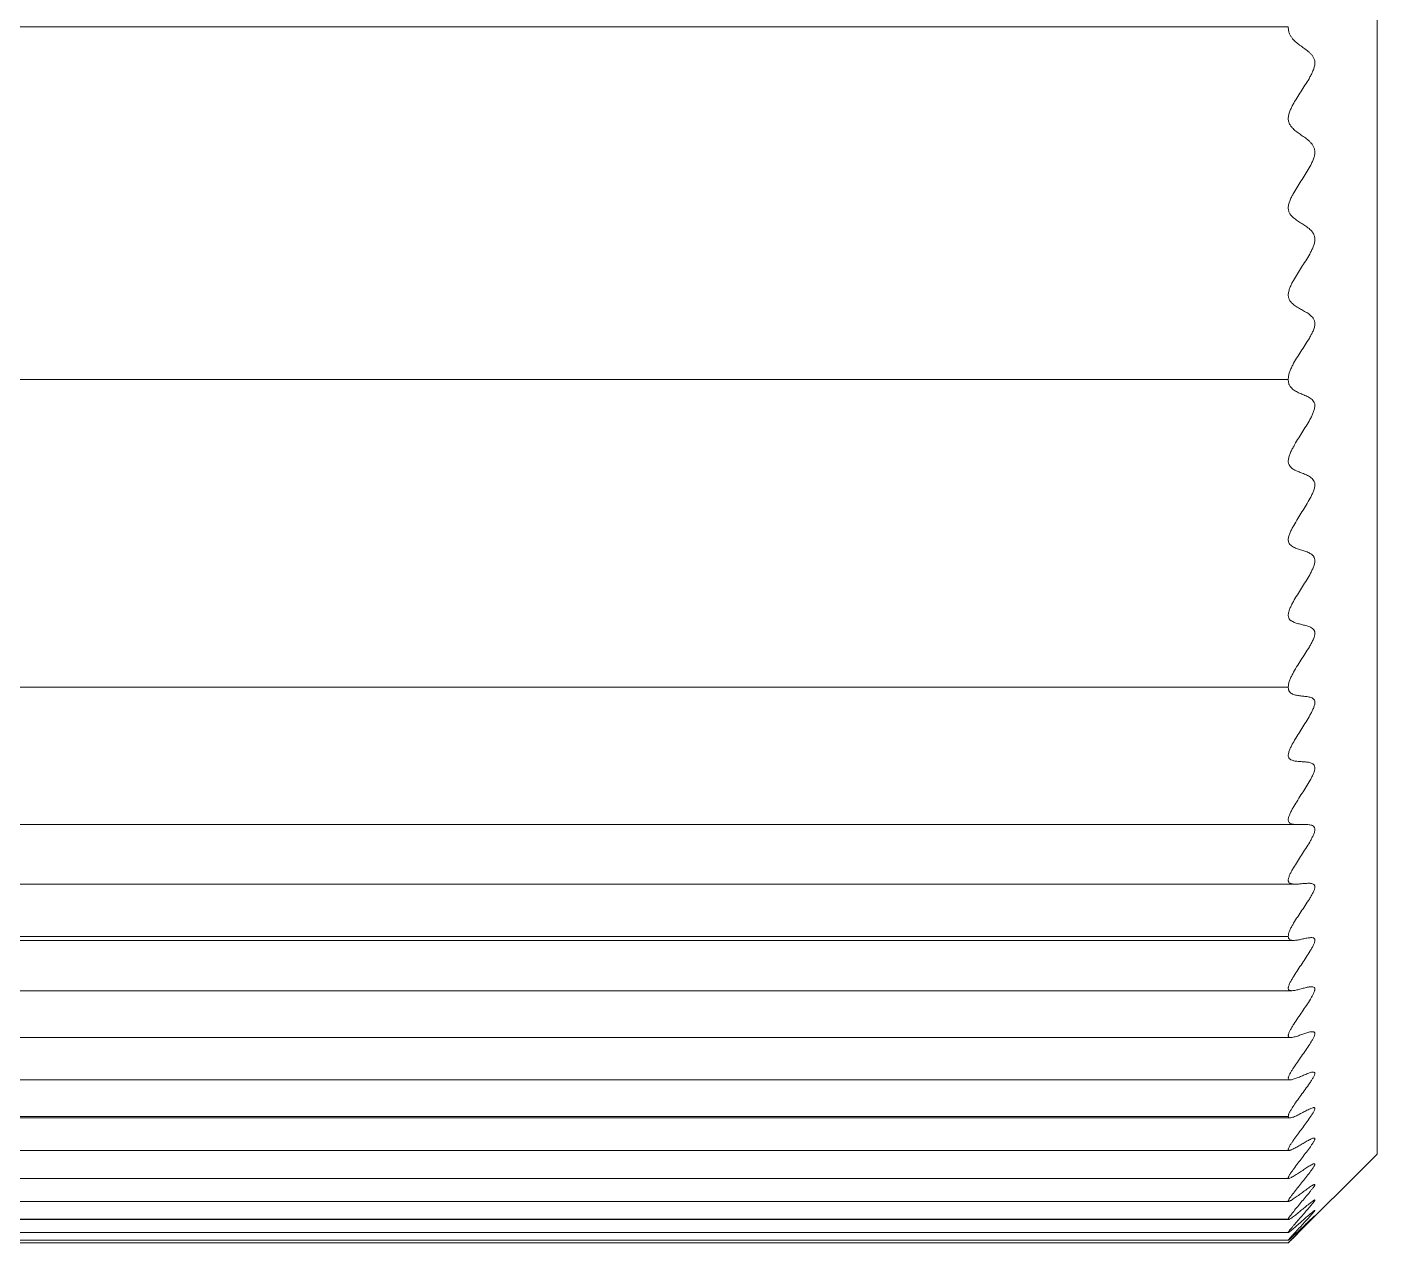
# Model space of a CAD drawing. Header units: millimetres. Extents: x -6909 to -4533, y -2578 to 782.
# Drawn here: x -5728.31 to -5712.01, y 487.47 to 502.14 of the extents above; entities that cross this region are included whole.
import ezdxf

# ---------------------------------------------------------------- set-up
doc = ezdxf.new("R2010")
doc.units = ezdxf.units.MM

msp = doc.modelspace()

# ---------------------------------------------------------------- linework, layer by layer
at = {"linetype": 'Continuous', "lineweight": 18}
for p, q in [((-5712.014, 504.692), (-5712.014, 488.539)), ((-5713.086, 502.143), (-5735.943, 502.143)), ((-5713.086, 497.889), (-5735.943, 497.889)), ((-5713.086, 494.176), (-5735.943, 494.176)), ((-5736.068, 492.517), (-5712.962, 492.517)), ((-5736.031, 491.798), (-5713.001, 491.798)), ((-5736.008, 491.119), (-5713.02, 491.119)), ((-5713.086, 491.168), (-5735.943, 491.168)), ((-5735.986, 490.512), (-5713.041, 490.512)), ((-5735.975, 489.948), (-5713.055, 489.948)), ((-5735.968, 489.437), (-5713.063, 489.437)), ((-5735.966, 488.977), (-5713.064, 488.977)), ((-5713.086, 488.996), (-5735.943, 488.996)), ((-5735.955, 488.586), (-5713.073, 488.586)), ((-5713.082, 487.472), (-5712.014, 488.539)), ((-5735.951, 488.248), (-5713.077, 488.248)), ((-5735.948, 487.97), (-5713.081, 487.97)), ((-5735.949, 487.751), (-5713.08, 487.751)), ((-5713.086, 487.754), (-5735.943, 487.754)), ((-5735.945, 487.595), (-5713.083, 487.595)), ((-5735.944, 487.501), (-5713.084, 487.501)), ((-5735.944, 487.468), (-5713.086, 487.468))]:
    msp.add_line(p, q, dxfattribs=at)
for points, knots in [([(-5713.086, 497.889), (-5713.086, 497.902), (-5713.084, 497.916), (-5713.08, 497.938), (-5713.079, 497.946), (-5713.075, 497.961), (-5713.072, 497.968), (-5713.065, 497.99), (-5713.059, 498.005), (-5713.047, 498.034), (-5713.04, 498.049), (-5713.017, 498.092), (-5713.001, 498.12), (-5712.968, 498.174), (-5712.951, 498.201), (-5712.916, 498.254), (-5712.899, 498.281), (-5712.864, 498.334), (-5712.847, 498.361), (-5712.823, 498.403), (-5712.815, 498.417), (-5712.8, 498.445), (-5712.793, 498.459), (-5712.78, 498.489), (-5712.775, 498.504), (-5712.769, 498.526), (-5712.767, 498.533), (-5712.765, 498.548), (-5712.764, 498.555), (-5712.764, 498.569), (-5712.765, 498.575), (-5712.767, 498.588), (-5712.769, 498.593), (-5712.774, 498.61), (-5712.779, 498.619), (-5712.791, 498.637), (-5712.798, 498.644), (-5712.812, 498.658), (-5712.819, 498.665), (-5712.835, 498.677), (-5712.843, 498.682), (-5712.859, 498.693), (-5712.867, 498.698), (-5712.892, 498.713), (-5712.909, 498.723), (-5712.943, 498.742), (-5712.96, 498.751), (-5712.993, 498.772), (-5713.009, 498.783), (-5713.032, 498.802), (-5713.039, 498.808), (-5713.05, 498.819), (-5713.053, 498.823), (-5713.06, 498.831), (-5713.063, 498.835), (-5713.071, 498.849), (-5713.076, 498.859), (-5713.082, 498.876), (-5713.083, 498.882), (-5713.085, 498.895), (-5713.086, 498.901), (-5713.086, 498.915), (-5713.085, 498.922), (-5713.083, 498.937), (-5713.082, 498.944), (-5713.078, 498.959), (-5713.076, 498.967), (-5713.071, 498.982), (-5713.069, 498.989), (-5713.06, 499.011), (-5713.053, 499.026), (-5713.039, 499.055), (-5713.032, 499.069), (-5713.009, 499.11), (-5712.992, 499.137), (-5712.959, 499.19), (-5712.942, 499.217), (-5712.908, 499.269), (-5712.892, 499.296), (-5712.859, 499.349), (-5712.842, 499.376), (-5712.82, 499.417), (-5712.812, 499.431), (-5712.798, 499.46), (-5712.792, 499.474), (-5712.78, 499.504), (-5712.775, 499.519), (-5712.769, 499.542), (-5712.768, 499.55), (-5712.765, 499.565), (-5712.765, 499.572), (-5712.764, 499.587), (-5712.765, 499.594), (-5712.766, 499.607), (-5712.768, 499.613), (-5712.771, 499.625), (-5712.773, 499.631), (-5712.778, 499.642), (-5712.78, 499.647), (-5712.789, 499.662), (-5712.795, 499.67), (-5712.809, 499.686), (-5712.816, 499.694), (-5712.839, 499.715), (-5712.856, 499.727), (-5712.889, 499.75), (-5712.906, 499.761), (-5712.941, 499.782), (-5712.958, 499.793), (-5712.992, 499.816), (-5713.008, 499.828), (-5713.032, 499.848), (-5713.04, 499.856), (-5713.054, 499.872), (-5713.06, 499.88), (-5713.072, 499.9), (-5713.077, 499.911), (-5713.082, 499.929), (-5713.084, 499.935), (-5713.086, 499.949), (-5713.086, 499.956), (-5713.086, 499.97), (-5713.085, 499.978), (-5713.082, 499.993), (-5713.081, 500.001), (-5713.077, 500.016), (-5713.074, 500.024), (-5713.069, 500.039), (-5713.066, 500.047), (-5713.057, 500.069), (-5713.05, 500.084), (-5713.036, 500.112), (-5713.028, 500.127), (-5713.004, 500.168), (-5712.988, 500.195), (-5712.954, 500.249), (-5712.937, 500.275), (-5712.902, 500.328), (-5712.885, 500.355), (-5712.852, 500.409), (-5712.836, 500.436), (-5712.813, 500.478), (-5712.806, 500.492), (-5712.796, 500.514), (-5712.793, 500.522), (-5712.787, 500.536), (-5712.784, 500.544), (-5712.778, 500.559), (-5712.776, 500.567), (-5712.771, 500.582), (-5712.77, 500.59), (-5712.767, 500.605), (-5712.766, 500.613), (-5712.764, 500.627), (-5712.764, 500.635), (-5712.766, 500.656), (-5712.768, 500.669), (-5712.777, 500.693), (-5712.782, 500.703), (-5712.794, 500.723), (-5712.801, 500.732), (-5712.815, 500.748), (-5712.822, 500.756), (-5712.846, 500.778), (-5712.862, 500.791), (-5712.896, 500.816), (-5712.913, 500.827), (-5712.947, 500.851), (-5712.964, 500.863), (-5712.997, 500.889), (-5713.013, 500.902), (-5713.036, 500.925), (-5713.043, 500.933), (-5713.053, 500.946), (-5713.057, 500.95), (-5713.063, 500.96), (-5713.066, 500.965), (-5713.072, 500.975), (-5713.074, 500.981), (-5713.079, 500.992), (-5713.08, 500.999), (-5713.084, 501.011), (-5713.085, 501.018), (-5713.086, 501.032), (-5713.086, 501.039), (-5713.085, 501.055), (-5713.084, 501.062), (-5713.082, 501.077), (-5713.08, 501.085), (-5713.074, 501.108), (-5713.068, 501.123), (-5713.056, 501.153), (-5713.049, 501.167), (-5713.035, 501.196), (-5713.028, 501.21), (-5713.005, 501.251), (-5712.988, 501.277), (-5712.955, 501.33), (-5712.938, 501.356), (-5712.905, 501.407), (-5712.888, 501.433), (-5712.855, 501.486), (-5712.839, 501.512), (-5712.816, 501.554), (-5712.809, 501.567), (-5712.795, 501.596), (-5712.789, 501.61), (-5712.78, 501.632), (-5712.778, 501.64), (-5712.773, 501.655), (-5712.771, 501.662), (-5712.767, 501.678), (-5712.766, 501.686), (-5712.765, 501.697), (-5712.765, 501.701), (-5712.764, 501.708), (-5712.764, 501.712), (-5712.765, 501.723), (-5712.766, 501.73), (-5712.768, 501.743), (-5712.77, 501.75), (-5712.777, 501.768), (-5712.783, 501.778), (-5712.795, 501.798), (-5712.803, 501.807), (-5712.818, 501.823), (-5712.826, 501.831), (-5712.85, 501.852), (-5712.867, 501.865), (-5712.901, 501.891), (-5712.919, 501.903), (-5712.953, 501.928), (-5712.97, 501.941), (-5713.003, 501.969), (-5713.019, 501.984), (-5713.04, 502.011), (-5713.047, 502.02), (-5713.06, 502.04), (-5713.065, 502.051), (-5713.073, 502.068), (-5713.075, 502.074), (-5713.079, 502.087), (-5713.082, 502.1), (-5713.084, 502.114), (-5713.086, 502.128), (-5713.086, 502.135), (-5713.086, 502.143)], [0, 0, 0, 0, 0.007812, 0.007812, 0.011719, 0.011719, 0.015625, 0.015625, 0.023437, 0.023437, 0.03125, 0.03125, 0.046875, 0.046875, 0.0625, 0.0625, 0.078125, 0.078125, 0.09375, 0.09375, 0.101562, 0.101562, 0.109375, 0.109375, 0.117187, 0.117187, 0.121094, 0.121094, 0.125, 0.125, 0.128906, 0.128906, 0.132812, 0.132812, 0.140625, 0.140625, 0.148437, 0.148437, 0.15625, 0.15625, 0.164062, 0.164062, 0.171875, 0.171875, 0.1875, 0.1875, 0.203125, 0.203125, 0.21875, 0.21875, 0.226562, 0.226562, 0.230469, 0.230469, 0.234375, 0.234375, 0.242187, 0.242187, 0.246094, 0.246094, 0.25, 0.25, 0.253906, 0.253906, 0.257812, 0.257812, 0.261719, 0.261719, 0.265625, 0.265625, 0.273437, 0.273437, 0.28125, 0.28125, 0.296875, 0.296875, 0.3125, 0.3125, 0.328125, 0.328125, 0.34375, 0.34375, 0.351562, 0.351562, 0.359375, 0.359375, 0.367187, 0.367187, 0.371094, 0.371094, 0.375, 0.375, 0.378906, 0.378906, 0.382812, 0.382812, 0.386719, 0.386719, 0.390625, 0.390625, 0.398437, 0.398437, 0.40625, 0.40625, 0.421875, 0.421875, 0.4375, 0.4375, 0.453125, 0.453125, 0.46875, 0.46875, 0.476562, 0.476562, 0.484375, 0.484375, 0.492187, 0.492187, 0.496094, 0.496094, 0.5, 0.5, 0.503906, 0.503906, 0.507812, 0.507812, 0.511719, 0.511719, 0.515625, 0.515625, 0.523437, 0.523437, 0.53125, 0.53125, 0.546875, 0.546875, 0.5625, 0.5625, 0.578125, 0.578125, 0.59375, 0.59375, 0.601562, 0.601562, 0.605469, 0.605469, 0.609375, 0.609375, 0.613281, 0.613281, 0.617187, 0.617187, 0.621094, 0.621094, 0.625, 0.625, 0.632812, 0.632812, 0.640625, 0.640625, 0.648437, 0.648437, 0.65625, 0.65625, 0.671875, 0.671875, 0.6875, 0.6875, 0.703125, 0.703125, 0.71875, 0.71875, 0.726562, 0.726562, 0.730469, 0.730469, 0.734375, 0.734375, 0.738281, 0.738281, 0.742187, 0.742187, 0.746094, 0.746094, 0.75, 0.75, 0.753906, 0.753906, 0.757812, 0.757812, 0.765625, 0.765625, 0.773437, 0.773437, 0.78125, 0.78125, 0.796875, 0.796875, 0.8125, 0.8125, 0.828125, 0.828125, 0.84375, 0.84375, 0.851562, 0.851562, 0.859375, 0.859375, 0.863281, 0.863281, 0.867187, 0.867187, 0.871094, 0.871094, 0.873047, 0.873047, 0.875, 0.875, 0.878906, 0.878906, 0.882812, 0.882812, 0.890625, 0.890625, 0.898437, 0.898437, 0.90625, 0.90625, 0.921875, 0.921875, 0.9375, 0.9375, 0.953125, 0.953125, 0.96875, 0.96875, 0.976562, 0.976562, 0.984375, 0.984375, 0.988281, 0.988281, 0.992187, 0.996094, 0.996094, 1, 1, 1, 1]), ([(-5713.086, 494.176), (-5713.086, 494.188), (-5713.084, 494.2), (-5713.08, 494.22), (-5713.079, 494.226), (-5713.075, 494.24), (-5713.072, 494.247), (-5713.065, 494.267), (-5713.059, 494.281), (-5713.047, 494.309), (-5713.04, 494.323), (-5713.017, 494.365), (-5713.001, 494.392), (-5712.968, 494.447), (-5712.951, 494.474), (-5712.916, 494.528), (-5712.899, 494.554), (-5712.864, 494.608), (-5712.847, 494.635), (-5712.823, 494.676), (-5712.815, 494.69), (-5712.8, 494.718), (-5712.793, 494.732), (-5712.78, 494.76), (-5712.775, 494.774), (-5712.769, 494.794), (-5712.767, 494.801), (-5712.765, 494.814), (-5712.764, 494.82), (-5712.764, 494.831), (-5712.765, 494.837), (-5712.767, 494.847), (-5712.769, 494.852), (-5712.774, 494.864), (-5712.779, 494.871), (-5712.791, 494.883), (-5712.798, 494.888), (-5712.812, 494.896), (-5712.819, 494.9), (-5712.835, 494.907), (-5712.843, 494.91), (-5712.859, 494.915), (-5712.867, 494.917), (-5712.892, 494.924), (-5712.909, 494.928), (-5712.943, 494.936), (-5712.96, 494.94), (-5712.993, 494.95), (-5713.009, 494.955), (-5713.032, 494.966), (-5713.039, 494.97), (-5713.05, 494.977), (-5713.053, 494.979), (-5713.059, 494.984), (-5713.063, 494.987), (-5713.071, 494.997), (-5713.076, 495.004), (-5713.082, 495.017), (-5713.083, 495.022), (-5713.085, 495.032), (-5713.086, 495.038), (-5713.086, 495.05), (-5713.085, 495.056), (-5713.083, 495.069), (-5713.082, 495.076), (-5713.078, 495.09), (-5713.076, 495.097), (-5713.071, 495.111), (-5713.069, 495.118), (-5713.06, 495.139), (-5713.053, 495.153), (-5713.039, 495.181), (-5713.032, 495.195), (-5713.009, 495.236), (-5712.993, 495.263), (-5712.959, 495.317), (-5712.942, 495.344), (-5712.909, 495.397), (-5712.892, 495.424), (-5712.859, 495.478), (-5712.842, 495.505), (-5712.82, 495.546), (-5712.812, 495.56), (-5712.799, 495.587), (-5712.792, 495.601), (-5712.78, 495.63), (-5712.775, 495.645), (-5712.769, 495.666), (-5712.768, 495.673), (-5712.765, 495.686), (-5712.765, 495.693), (-5712.764, 495.705), (-5712.765, 495.711), (-5712.766, 495.723), (-5712.768, 495.728), (-5712.771, 495.737), (-5712.773, 495.742), (-5712.778, 495.75), (-5712.78, 495.754), (-5712.789, 495.765), (-5712.795, 495.771), (-5712.809, 495.782), (-5712.816, 495.786), (-5712.839, 495.799), (-5712.855, 495.806), (-5712.889, 495.818), (-5712.906, 495.823), (-5712.941, 495.834), (-5712.958, 495.839), (-5712.992, 495.851), (-5713.008, 495.857), (-5713.032, 495.87), (-5713.039, 495.875), (-5713.054, 495.885), (-5713.06, 495.891), (-5713.072, 495.905), (-5713.077, 495.913), (-5713.082, 495.928), (-5713.084, 495.933), (-5713.086, 495.945), (-5713.086, 495.951), (-5713.086, 495.963), (-5713.085, 495.97), (-5713.082, 495.984), (-5713.081, 495.991), (-5713.077, 496.006), (-5713.074, 496.013), (-5713.069, 496.027), (-5713.066, 496.035), (-5713.057, 496.056), (-5713.05, 496.071), (-5713.036, 496.099), (-5713.028, 496.113), (-5713.004, 496.155), (-5712.988, 496.183), (-5712.954, 496.237), (-5712.937, 496.265), (-5712.903, 496.319), (-5712.886, 496.346), (-5712.852, 496.401), (-5712.836, 496.429), (-5712.813, 496.471), (-5712.806, 496.485), (-5712.796, 496.507), (-5712.793, 496.514), (-5712.787, 496.528), (-5712.784, 496.536), (-5712.778, 496.55), (-5712.776, 496.557), (-5712.772, 496.572), (-5712.77, 496.579), (-5712.767, 496.593), (-5712.766, 496.6), (-5712.764, 496.614), (-5712.764, 496.62), (-5712.765, 496.639), (-5712.768, 496.649), (-5712.776, 496.668), (-5712.782, 496.676), (-5712.794, 496.691), (-5712.8, 496.697), (-5712.815, 496.709), (-5712.822, 496.714), (-5712.845, 496.727), (-5712.862, 496.735), (-5712.895, 496.749), (-5712.912, 496.756), (-5712.946, 496.769), (-5712.963, 496.776), (-5712.997, 496.791), (-5713.013, 496.799), (-5713.036, 496.813), (-5713.043, 496.819), (-5713.053, 496.828), (-5713.057, 496.831), (-5713.063, 496.838), (-5713.066, 496.842), (-5713.074, 496.854), (-5713.079, 496.863), (-5713.083, 496.879), (-5713.085, 496.885), (-5713.086, 496.897), (-5713.086, 496.903), (-5713.085, 496.917), (-5713.084, 496.924), (-5713.082, 496.938), (-5713.08, 496.945), (-5713.074, 496.967), (-5713.068, 496.982), (-5713.056, 497.011), (-5713.05, 497.025), (-5713.035, 497.054), (-5713.028, 497.068), (-5713.005, 497.109), (-5712.989, 497.136), (-5712.956, 497.191), (-5712.939, 497.217), (-5712.905, 497.271), (-5712.888, 497.298), (-5712.855, 497.352), (-5712.839, 497.379), (-5712.816, 497.421), (-5712.809, 497.435), (-5712.795, 497.463), (-5712.789, 497.478), (-5712.781, 497.499), (-5712.778, 497.506), (-5712.773, 497.521), (-5712.771, 497.528), (-5712.768, 497.543), (-5712.766, 497.55), (-5712.765, 497.561), (-5712.765, 497.564), (-5712.764, 497.571), (-5712.764, 497.574), (-5712.765, 497.59), (-5712.768, 497.602), (-5712.777, 497.621), (-5712.782, 497.63), (-5712.795, 497.644), (-5712.802, 497.651), (-5712.817, 497.662), (-5712.825, 497.667), (-5712.85, 497.681), (-5712.867, 497.689), (-5712.901, 497.704), (-5712.918, 497.711), (-5712.953, 497.726), (-5712.97, 497.733), (-5712.995, 497.747), (-5713.003, 497.752), (-5713.018, 497.762), (-5713.026, 497.768), (-5713.04, 497.78), (-5713.047, 497.787), (-5713.06, 497.802), (-5713.065, 497.81), (-5713.073, 497.824), (-5713.075, 497.829), (-5713.079, 497.84), (-5713.082, 497.851), (-5713.084, 497.863), (-5713.086, 497.875), (-5713.086, 497.882), (-5713.086, 497.889)], [0, 0, 0, 0, 0.007812, 0.007812, 0.011719, 0.011719, 0.015625, 0.015625, 0.023437, 0.023437, 0.03125, 0.03125, 0.046875, 0.046875, 0.0625, 0.0625, 0.078125, 0.078125, 0.09375, 0.09375, 0.101562, 0.101562, 0.109375, 0.109375, 0.117187, 0.117187, 0.121094, 0.121094, 0.125, 0.125, 0.128906, 0.128906, 0.132812, 0.132812, 0.140625, 0.140625, 0.148437, 0.148437, 0.15625, 0.15625, 0.164062, 0.164062, 0.171875, 0.171875, 0.1875, 0.1875, 0.203125, 0.203125, 0.21875, 0.21875, 0.226563, 0.226563, 0.230469, 0.230469, 0.234375, 0.234375, 0.242188, 0.242188, 0.246094, 0.246094, 0.25, 0.25, 0.253906, 0.253906, 0.257813, 0.257813, 0.261719, 0.261719, 0.265625, 0.265625, 0.273438, 0.273438, 0.28125, 0.28125, 0.296875, 0.296875, 0.3125, 0.3125, 0.328125, 0.328125, 0.34375, 0.34375, 0.351563, 0.351563, 0.359375, 0.359375, 0.367187, 0.367187, 0.371094, 0.371094, 0.375, 0.375, 0.378906, 0.378906, 0.382812, 0.382812, 0.386719, 0.386719, 0.390625, 0.390625, 0.398437, 0.398437, 0.40625, 0.40625, 0.421875, 0.421875, 0.4375, 0.4375, 0.453125, 0.453125, 0.46875, 0.46875, 0.476562, 0.476562, 0.484375, 0.484375, 0.492187, 0.492187, 0.496094, 0.496094, 0.5, 0.5, 0.503906, 0.503906, 0.507812, 0.507812, 0.511719, 0.511719, 0.515625, 0.515625, 0.523437, 0.523437, 0.53125, 0.53125, 0.546875, 0.546875, 0.5625, 0.5625, 0.578125, 0.578125, 0.59375, 0.59375, 0.601563, 0.601563, 0.605469, 0.605469, 0.609375, 0.609375, 0.613281, 0.613281, 0.617188, 0.617188, 0.621094, 0.621094, 0.625, 0.625, 0.632813, 0.632813, 0.640625, 0.640625, 0.648438, 0.648438, 0.65625, 0.65625, 0.671875, 0.671875, 0.6875, 0.6875, 0.703125, 0.703125, 0.71875, 0.71875, 0.726563, 0.726563, 0.730469, 0.730469, 0.734375, 0.734375, 0.742188, 0.742188, 0.746094, 0.746094, 0.75, 0.75, 0.753906, 0.753906, 0.757813, 0.757813, 0.765625, 0.765625, 0.773438, 0.773438, 0.78125, 0.78125, 0.796875, 0.796875, 0.8125, 0.8125, 0.828125, 0.828125, 0.84375, 0.84375, 0.851563, 0.851563, 0.859375, 0.859375, 0.863281, 0.863281, 0.867188, 0.867188, 0.871094, 0.871094, 0.873047, 0.873047, 0.875, 0.875, 0.882813, 0.882813, 0.890625, 0.890625, 0.898438, 0.898438, 0.90625, 0.90625, 0.921875, 0.921875, 0.9375, 0.9375, 0.953125, 0.953125, 0.960938, 0.960938, 0.96875, 0.96875, 0.976563, 0.976563, 0.984375, 0.984375, 0.988281, 0.988281, 0.992188, 0.996094, 0.996094, 1, 1, 1, 1]), ([(-5713.086, 491.168), (-5713.086, 491.177), (-5713.084, 491.187), (-5713.08, 491.203), (-5713.079, 491.209), (-5713.075, 491.221), (-5713.072, 491.227), (-5713.065, 491.245), (-5713.059, 491.257), (-5713.047, 491.282), (-5713.04, 491.295), (-5713.017, 491.334), (-5713.001, 491.36), (-5712.968, 491.412), (-5712.951, 491.438), (-5712.916, 491.49), (-5712.899, 491.515), (-5712.864, 491.567), (-5712.847, 491.593), (-5712.823, 491.632), (-5712.815, 491.645), (-5712.8, 491.671), (-5712.793, 491.684), (-5712.78, 491.71), (-5712.775, 491.722), (-5712.769, 491.739), (-5712.767, 491.745), (-5712.765, 491.756), (-5712.764, 491.761), (-5712.764, 491.77), (-5712.765, 491.774), (-5712.767, 491.781), (-5712.769, 491.785), (-5712.774, 491.793), (-5712.779, 491.797), (-5712.791, 491.803), (-5712.798, 491.805), (-5712.812, 491.807), (-5712.819, 491.808), (-5712.835, 491.809), (-5712.843, 491.809), (-5712.859, 491.808), (-5712.867, 491.808), (-5712.892, 491.806), (-5712.909, 491.805), (-5712.943, 491.801), (-5712.96, 491.8), (-5712.993, 491.798), (-5713.009, 491.798), (-5713.032, 491.8), (-5713.039, 491.801), (-5713.05, 491.803), (-5713.053, 491.804), (-5713.06, 491.807), (-5713.063, 491.808), (-5713.071, 491.813), (-5713.076, 491.817), (-5713.082, 491.826), (-5713.083, 491.83), (-5713.085, 491.837), (-5713.086, 491.842), (-5713.086, 491.851), (-5713.085, 491.856), (-5713.083, 491.867), (-5713.082, 491.873), (-5713.078, 491.885), (-5713.076, 491.891), (-5713.071, 491.903), (-5713.069, 491.91), (-5713.06, 491.929), (-5713.053, 491.942), (-5713.039, 491.968), (-5713.032, 491.981), (-5713.009, 492.02), (-5712.992, 492.046), (-5712.959, 492.098), (-5712.942, 492.124), (-5712.908, 492.176), (-5712.892, 492.202), (-5712.859, 492.254), (-5712.842, 492.28), (-5712.82, 492.319), (-5712.812, 492.332), (-5712.799, 492.358), (-5712.792, 492.371), (-5712.78, 492.397), (-5712.775, 492.41), (-5712.769, 492.429), (-5712.768, 492.435), (-5712.765, 492.446), (-5712.765, 492.452), (-5712.764, 492.462), (-5712.765, 492.467), (-5712.766, 492.475), (-5712.768, 492.479), (-5712.771, 492.486), (-5712.773, 492.489), (-5712.778, 492.494), (-5712.78, 492.497), (-5712.789, 492.503), (-5712.795, 492.506), (-5712.809, 492.511), (-5712.816, 492.513), (-5712.839, 492.517), (-5712.856, 492.518), (-5712.889, 492.518), (-5712.906, 492.518), (-5712.941, 492.517), (-5712.958, 492.517), (-5712.992, 492.517), (-5713.008, 492.518), (-5713.032, 492.522), (-5713.04, 492.524), (-5713.054, 492.528), (-5713.06, 492.531), (-5713.072, 492.54), (-5713.077, 492.545), (-5713.082, 492.555), (-5713.084, 492.559), (-5713.086, 492.568), (-5713.086, 492.573), (-5713.086, 492.583), (-5713.085, 492.589), (-5713.082, 492.601), (-5713.081, 492.607), (-5713.077, 492.62), (-5713.074, 492.626), (-5713.069, 492.639), (-5713.066, 492.646), (-5713.057, 492.666), (-5713.05, 492.68), (-5713.036, 492.707), (-5713.028, 492.72), (-5713.004, 492.761), (-5712.988, 492.787), (-5712.954, 492.841), (-5712.937, 492.868), (-5712.902, 492.921), (-5712.885, 492.948), (-5712.852, 493.001), (-5712.836, 493.028), (-5712.813, 493.069), (-5712.806, 493.082), (-5712.796, 493.102), (-5712.793, 493.109), (-5712.787, 493.122), (-5712.784, 493.129), (-5712.778, 493.142), (-5712.776, 493.149), (-5712.771, 493.162), (-5712.77, 493.168), (-5712.767, 493.181), (-5712.766, 493.187), (-5712.764, 493.198), (-5712.764, 493.203), (-5712.766, 493.218), (-5712.768, 493.226), (-5712.777, 493.24), (-5712.782, 493.245), (-5712.794, 493.254), (-5712.801, 493.257), (-5712.815, 493.263), (-5712.822, 493.265), (-5712.846, 493.27), (-5712.862, 493.272), (-5712.895, 493.275), (-5712.913, 493.276), (-5712.947, 493.278), (-5712.964, 493.279), (-5712.997, 493.283), (-5713.013, 493.285), (-5713.036, 493.292), (-5713.043, 493.294), (-5713.053, 493.299), (-5713.057, 493.301), (-5713.063, 493.305), (-5713.066, 493.308), (-5713.072, 493.313), (-5713.074, 493.316), (-5713.079, 493.322), (-5713.08, 493.326), (-5713.084, 493.334), (-5713.085, 493.338), (-5713.086, 493.348), (-5713.086, 493.353), (-5713.085, 493.365), (-5713.084, 493.371), (-5713.082, 493.383), (-5713.08, 493.39), (-5713.074, 493.409), (-5713.068, 493.423), (-5713.056, 493.45), (-5713.049, 493.464), (-5713.035, 493.491), (-5713.028, 493.504), (-5713.005, 493.545), (-5712.988, 493.572), (-5712.955, 493.625), (-5712.938, 493.652), (-5712.905, 493.705), (-5712.888, 493.731), (-5712.855, 493.785), (-5712.839, 493.812), (-5712.816, 493.852), (-5712.809, 493.866), (-5712.795, 493.893), (-5712.789, 493.906), (-5712.78, 493.926), (-5712.778, 493.933), (-5712.773, 493.946), (-5712.771, 493.953), (-5712.767, 493.966), (-5712.766, 493.972), (-5712.765, 493.982), (-5712.765, 493.984), (-5712.764, 493.99), (-5712.764, 493.993), (-5712.765, 494.001), (-5712.766, 494.006), (-5712.768, 494.015), (-5712.77, 494.019), (-5712.777, 494.029), (-5712.782, 494.035), (-5712.795, 494.044), (-5712.803, 494.047), (-5712.818, 494.053), (-5712.825, 494.055), (-5712.85, 494.06), (-5712.867, 494.063), (-5712.901, 494.067), (-5712.919, 494.068), (-5712.953, 494.072), (-5712.97, 494.075), (-5713.003, 494.081), (-5713.019, 494.086), (-5713.04, 494.096), (-5713.047, 494.1), (-5713.06, 494.11), (-5713.065, 494.115), (-5713.073, 494.126), (-5713.075, 494.129), (-5713.079, 494.137), (-5713.082, 494.145), (-5713.084, 494.155), (-5713.086, 494.165), (-5713.086, 494.171), (-5713.086, 494.176)], [0, 0, 0, 0, 0.007813, 0.007813, 0.011719, 0.011719, 0.015625, 0.015625, 0.023438, 0.023438, 0.03125, 0.03125, 0.046875, 0.046875, 0.0625, 0.0625, 0.078125, 0.078125, 0.09375, 0.09375, 0.101563, 0.101563, 0.109375, 0.109375, 0.117187, 0.117187, 0.121094, 0.121094, 0.125, 0.125, 0.128906, 0.128906, 0.132812, 0.132812, 0.140625, 0.140625, 0.148437, 0.148437, 0.15625, 0.15625, 0.164062, 0.164062, 0.171875, 0.171875, 0.1875, 0.1875, 0.203125, 0.203125, 0.21875, 0.21875, 0.226562, 0.226562, 0.230469, 0.230469, 0.234375, 0.234375, 0.242187, 0.242187, 0.246094, 0.246094, 0.25, 0.25, 0.253906, 0.253906, 0.257812, 0.257812, 0.261719, 0.261719, 0.265625, 0.265625, 0.273437, 0.273437, 0.28125, 0.28125, 0.296875, 0.296875, 0.3125, 0.3125, 0.328125, 0.328125, 0.34375, 0.34375, 0.351562, 0.351562, 0.359375, 0.359375, 0.367187, 0.367187, 0.371094, 0.371094, 0.375, 0.375, 0.378906, 0.378906, 0.382812, 0.382812, 0.386719, 0.386719, 0.390625, 0.390625, 0.398437, 0.398437, 0.40625, 0.40625, 0.421875, 0.421875, 0.4375, 0.4375, 0.453125, 0.453125, 0.46875, 0.46875, 0.476562, 0.476562, 0.484375, 0.484375, 0.492187, 0.492187, 0.496094, 0.496094, 0.5, 0.5, 0.503906, 0.503906, 0.507812, 0.507812, 0.511719, 0.511719, 0.515625, 0.515625, 0.523437, 0.523437, 0.53125, 0.53125, 0.546875, 0.546875, 0.5625, 0.5625, 0.578125, 0.578125, 0.59375, 0.59375, 0.601562, 0.601562, 0.605469, 0.605469, 0.609375, 0.609375, 0.613281, 0.613281, 0.617187, 0.617187, 0.621094, 0.621094, 0.625, 0.625, 0.632812, 0.632812, 0.640625, 0.640625, 0.648437, 0.648437, 0.65625, 0.65625, 0.671875, 0.671875, 0.6875, 0.6875, 0.703125, 0.703125, 0.71875, 0.71875, 0.726562, 0.726562, 0.730469, 0.730469, 0.734375, 0.734375, 0.738281, 0.738281, 0.742187, 0.742187, 0.746094, 0.746094, 0.75, 0.75, 0.753906, 0.753906, 0.757812, 0.757812, 0.765625, 0.765625, 0.773437, 0.773437, 0.78125, 0.78125, 0.796875, 0.796875, 0.8125, 0.8125, 0.828125, 0.828125, 0.84375, 0.84375, 0.851562, 0.851562, 0.859375, 0.859375, 0.863281, 0.863281, 0.867187, 0.867187, 0.871094, 0.871094, 0.873047, 0.873047, 0.875, 0.875, 0.878906, 0.878906, 0.882812, 0.882812, 0.890625, 0.890625, 0.898437, 0.898437, 0.90625, 0.90625, 0.921875, 0.921875, 0.9375, 0.9375, 0.953125, 0.953125, 0.96875, 0.96875, 0.976562, 0.976562, 0.984375, 0.984375, 0.988281, 0.988281, 0.992187, 0.996094, 0.996094, 1, 1, 1, 1]), ([(-5713.086, 488.996), (-5713.086, 489.002), (-5713.084, 489.009), (-5713.08, 489.021), (-5713.079, 489.026), (-5713.075, 489.035), (-5713.072, 489.04), (-5713.065, 489.054), (-5713.059, 489.065), (-5713.046, 489.086), (-5713.039, 489.098), (-5713.017, 489.132), (-5713.001, 489.155), (-5712.968, 489.202), (-5712.951, 489.226), (-5712.916, 489.273), (-5712.898, 489.297), (-5712.864, 489.345), (-5712.847, 489.369), (-5712.822, 489.404), (-5712.814, 489.416), (-5712.8, 489.439), (-5712.793, 489.45), (-5712.78, 489.472), (-5712.775, 489.482), (-5712.769, 489.496), (-5712.767, 489.5), (-5712.765, 489.508), (-5712.764, 489.512), (-5712.764, 489.518), (-5712.765, 489.521), (-5712.767, 489.525), (-5712.769, 489.526), (-5712.774, 489.53), (-5712.78, 489.531), (-5712.792, 489.53), (-5712.798, 489.529), (-5712.812, 489.526), (-5712.82, 489.524), (-5712.835, 489.519), (-5712.843, 489.516), (-5712.859, 489.51), (-5712.867, 489.506), (-5712.892, 489.496), (-5712.909, 489.489), (-5712.943, 489.474), (-5712.96, 489.467), (-5712.993, 489.454), (-5713.01, 489.448), (-5713.033, 489.441), (-5713.04, 489.439), (-5713.05, 489.438), (-5713.054, 489.437), (-5713.06, 489.437), (-5713.063, 489.436), (-5713.072, 489.437), (-5713.077, 489.438), (-5713.084, 489.444), (-5713.086, 489.449), (-5713.086, 489.459), (-5713.085, 489.462), (-5713.083, 489.471), (-5713.082, 489.475), (-5713.076, 489.49), (-5713.071, 489.5), (-5713.059, 489.522), (-5713.053, 489.534), (-5713.039, 489.557), (-5713.031, 489.568), (-5713.008, 489.604), (-5712.992, 489.628), (-5712.958, 489.676), (-5712.942, 489.7), (-5712.908, 489.748), (-5712.891, 489.772), (-5712.858, 489.82), (-5712.842, 489.844), (-5712.819, 489.879), (-5712.812, 489.891), (-5712.798, 489.914), (-5712.791, 489.925), (-5712.783, 489.942), (-5712.78, 489.948), (-5712.775, 489.958), (-5712.77, 489.969), (-5712.767, 489.978), (-5712.765, 489.987), (-5712.765, 489.991), (-5712.764, 489.998), (-5712.765, 490.001), (-5712.767, 490.007), (-5712.768, 490.009), (-5712.771, 490.013), (-5712.774, 490.014), (-5712.778, 490.016), (-5712.781, 490.017), (-5712.79, 490.018), (-5712.796, 490.018), (-5712.81, 490.017), (-5712.817, 490.016), (-5712.84, 490.011), (-5712.857, 490.006), (-5712.89, 489.995), (-5712.907, 489.989), (-5712.942, 489.977), (-5712.959, 489.971), (-5712.993, 489.96), (-5713.01, 489.955), (-5713.033, 489.95), (-5713.041, 489.949), (-5713.055, 489.948), (-5713.061, 489.948), (-5713.073, 489.95), (-5713.078, 489.952), (-5713.083, 489.958), (-5713.084, 489.961), (-5713.086, 489.967), (-5713.086, 489.97), (-5713.085, 489.978), (-5713.085, 489.982), (-5713.082, 489.992), (-5713.08, 489.997), (-5713.076, 490.008), (-5713.073, 490.013), (-5713.068, 490.025), (-5713.065, 490.03), (-5713.056, 490.048), (-5713.049, 490.06), (-5713.034, 490.085), (-5713.027, 490.097), (-5713.003, 490.134), (-5712.986, 490.159), (-5712.952, 490.209), (-5712.935, 490.234), (-5712.901, 490.284), (-5712.884, 490.309), (-5712.851, 490.359), (-5712.834, 490.384), (-5712.812, 490.421), (-5712.805, 490.433), (-5712.795, 490.451), (-5712.791, 490.457), (-5712.785, 490.469), (-5712.783, 490.475), (-5712.777, 490.486), (-5712.775, 490.492), (-5712.771, 490.502), (-5712.769, 490.508), (-5712.766, 490.518), (-5712.765, 490.522), (-5712.764, 490.531), (-5712.764, 490.534), (-5712.765, 490.541), (-5712.766, 490.544), (-5712.769, 490.549), (-5712.771, 490.551), (-5712.778, 490.556), (-5712.783, 490.558), (-5712.795, 490.561), (-5712.802, 490.561), (-5712.816, 490.56), (-5712.824, 490.56), (-5712.847, 490.556), (-5712.864, 490.552), (-5712.897, 490.544), (-5712.914, 490.539), (-5712.949, 490.53), (-5712.966, 490.525), (-5712.999, 490.518), (-5713.015, 490.515), (-5713.038, 490.512), (-5713.045, 490.512), (-5713.055, 490.513), (-5713.058, 490.513), (-5713.064, 490.515), (-5713.067, 490.515), (-5713.073, 490.518), (-5713.075, 490.519), (-5713.079, 490.523), (-5713.081, 490.525), (-5713.084, 490.531), (-5713.085, 490.534), (-5713.086, 490.541), (-5713.086, 490.545), (-5713.085, 490.554), (-5713.084, 490.559), (-5713.081, 490.569), (-5713.079, 490.575), (-5713.072, 490.592), (-5713.067, 490.603), (-5713.055, 490.628), (-5713.048, 490.64), (-5713.033, 490.665), (-5713.026, 490.677), (-5713.003, 490.715), (-5712.986, 490.74), (-5712.953, 490.79), (-5712.936, 490.816), (-5712.902, 490.866), (-5712.886, 490.891), (-5712.853, 490.942), (-5712.837, 490.967), (-5712.814, 491.005), (-5712.807, 491.017), (-5712.793, 491.042), (-5712.787, 491.054), (-5712.779, 491.072), (-5712.776, 491.078), (-5712.772, 491.089), (-5712.77, 491.095), (-5712.767, 491.105), (-5712.766, 491.11), (-5712.764, 491.12), (-5712.764, 491.124), (-5712.765, 491.131), (-5712.766, 491.135), (-5712.769, 491.14), (-5712.771, 491.142), (-5712.776, 491.146), (-5712.778, 491.148), (-5712.784, 491.15), (-5712.787, 491.151), (-5712.797, 491.153), (-5712.804, 491.153), (-5712.819, 491.153), (-5712.827, 491.152), (-5712.851, 491.149), (-5712.868, 491.146), (-5712.902, 491.139), (-5712.92, 491.135), (-5712.954, 491.127), (-5712.971, 491.124), (-5713.004, 491.12), (-5713.019, 491.119), (-5713.041, 491.12), (-5713.048, 491.121), (-5713.06, 491.125), (-5713.066, 491.128), (-5713.075, 491.135), (-5713.079, 491.14), (-5713.084, 491.152), (-5713.086, 491.16), (-5713.086, 491.168)], [0, 0, 0, 0, 0.007813, 0.007813, 0.011719, 0.011719, 0.015625, 0.015625, 0.023438, 0.023438, 0.03125, 0.03125, 0.046875, 0.046875, 0.0625, 0.0625, 0.078125, 0.078125, 0.09375, 0.09375, 0.101563, 0.101563, 0.109375, 0.109375, 0.117188, 0.117188, 0.121094, 0.121094, 0.125, 0.125, 0.128906, 0.128906, 0.132813, 0.132813, 0.140625, 0.140625, 0.148438, 0.148438, 0.15625, 0.15625, 0.164063, 0.164063, 0.171875, 0.171875, 0.1875, 0.1875, 0.203125, 0.203125, 0.21875, 0.21875, 0.226563, 0.226563, 0.230469, 0.230469, 0.234375, 0.234375, 0.242188, 0.242188, 0.25, 0.25, 0.253906, 0.253906, 0.257813, 0.257813, 0.265625, 0.265625, 0.273437, 0.273437, 0.28125, 0.28125, 0.296875, 0.296875, 0.3125, 0.3125, 0.328125, 0.328125, 0.34375, 0.34375, 0.351562, 0.351562, 0.359375, 0.359375, 0.363281, 0.363281, 0.367187, 0.371094, 0.371094, 0.375, 0.375, 0.378906, 0.378906, 0.382812, 0.382812, 0.386719, 0.386719, 0.390625, 0.390625, 0.398437, 0.398437, 0.40625, 0.40625, 0.421875, 0.421875, 0.4375, 0.4375, 0.453125, 0.453125, 0.46875, 0.46875, 0.476562, 0.476562, 0.484375, 0.484375, 0.492187, 0.492187, 0.496094, 0.496094, 0.5, 0.5, 0.503906, 0.503906, 0.507812, 0.507812, 0.511719, 0.511719, 0.515625, 0.515625, 0.523437, 0.523437, 0.53125, 0.53125, 0.546875, 0.546875, 0.5625, 0.5625, 0.578125, 0.578125, 0.59375, 0.59375, 0.601562, 0.601562, 0.605469, 0.605469, 0.609375, 0.609375, 0.613281, 0.613281, 0.617187, 0.617187, 0.621094, 0.621094, 0.625, 0.625, 0.628906, 0.628906, 0.632812, 0.632812, 0.640625, 0.640625, 0.648437, 0.648437, 0.65625, 0.65625, 0.671875, 0.671875, 0.6875, 0.6875, 0.703125, 0.703125, 0.71875, 0.71875, 0.726562, 0.726562, 0.730469, 0.730469, 0.734375, 0.734375, 0.738281, 0.738281, 0.742187, 0.742187, 0.746094, 0.746094, 0.75, 0.75, 0.753906, 0.753906, 0.757812, 0.757812, 0.765625, 0.765625, 0.773437, 0.773437, 0.78125, 0.78125, 0.796875, 0.796875, 0.8125, 0.8125, 0.828125, 0.828125, 0.84375, 0.84375, 0.851563, 0.851563, 0.859375, 0.859375, 0.863281, 0.863281, 0.867188, 0.867188, 0.871094, 0.871094, 0.875, 0.875, 0.878906, 0.878906, 0.882813, 0.882813, 0.886719, 0.886719, 0.890625, 0.890625, 0.898438, 0.898438, 0.90625, 0.90625, 0.921875, 0.921875, 0.9375, 0.9375, 0.953125, 0.953125, 0.96875, 0.96875, 0.976563, 0.976563, 0.984375, 0.984375, 0.992188, 0.992188, 1, 1, 1, 1]), ([(-5713.086, 487.754), (-5713.086, 487.757), (-5713.084, 487.761), (-5713.08, 487.769), (-5713.079, 487.771), (-5713.075, 487.778), (-5713.072, 487.781), (-5713.065, 487.792), (-5713.059, 487.8), (-5713.046, 487.817), (-5713.039, 487.826), (-5713.017, 487.854), (-5713.001, 487.874), (-5712.968, 487.914), (-5712.951, 487.934), (-5712.916, 487.976), (-5712.898, 487.996), (-5712.864, 488.038), (-5712.847, 488.058), (-5712.822, 488.088), (-5712.815, 488.098), (-5712.8, 488.117), (-5712.793, 488.126), (-5712.78, 488.143), (-5712.775, 488.151), (-5712.769, 488.161), (-5712.767, 488.164), (-5712.765, 488.169), (-5712.764, 488.171), (-5712.764, 488.174), (-5712.765, 488.175), (-5712.767, 488.176), (-5712.769, 488.175), (-5712.774, 488.174), (-5712.78, 488.172), (-5712.792, 488.165), (-5712.798, 488.161), (-5712.812, 488.152), (-5712.82, 488.147), (-5712.835, 488.136), (-5712.843, 488.131), (-5712.859, 488.119), (-5712.867, 488.113), (-5712.892, 488.095), (-5712.909, 488.082), (-5712.943, 488.057), (-5712.96, 488.045), (-5712.993, 488.021), (-5713.01, 488.009), (-5713.033, 487.994), (-5713.04, 487.99), (-5713.05, 487.983), (-5713.054, 487.981), (-5713.06, 487.978), (-5713.063, 487.976), (-5713.072, 487.972), (-5713.077, 487.97), (-5713.084, 487.969), (-5713.086, 487.97), (-5713.086, 487.976), (-5713.085, 487.978), (-5713.083, 487.983), (-5713.082, 487.986), (-5713.076, 487.997), (-5713.071, 488.005), (-5713.059, 488.022), (-5713.053, 488.031), (-5713.039, 488.05), (-5713.031, 488.06), (-5713.008, 488.09), (-5712.992, 488.111), (-5712.959, 488.152), (-5712.942, 488.174), (-5712.908, 488.216), (-5712.891, 488.237), (-5712.858, 488.279), (-5712.842, 488.299), (-5712.819, 488.329), (-5712.812, 488.339), (-5712.798, 488.358), (-5712.791, 488.368), (-5712.783, 488.381), (-5712.78, 488.385), (-5712.775, 488.394), (-5712.77, 488.401), (-5712.767, 488.408), (-5712.765, 488.414), (-5712.765, 488.416), (-5712.764, 488.42), (-5712.765, 488.422), (-5712.767, 488.424), (-5712.768, 488.424), (-5712.771, 488.425), (-5712.774, 488.424), (-5712.778, 488.423), (-5712.781, 488.423), (-5712.79, 488.419), (-5712.796, 488.416), (-5712.81, 488.409), (-5712.817, 488.405), (-5712.84, 488.391), (-5712.857, 488.381), (-5712.89, 488.359), (-5712.907, 488.347), (-5712.942, 488.324), (-5712.959, 488.313), (-5712.993, 488.291), (-5713.01, 488.28), (-5713.033, 488.267), (-5713.041, 488.263), (-5713.055, 488.255), (-5713.061, 488.252), (-5713.073, 488.248), (-5713.078, 488.247), (-5713.083, 488.249), (-5713.084, 488.249), (-5713.086, 488.252), (-5713.086, 488.254), (-5713.085, 488.259), (-5713.085, 488.262), (-5713.082, 488.268), (-5713.08, 488.272), (-5713.076, 488.28), (-5713.074, 488.284), (-5713.068, 488.293), (-5713.065, 488.298), (-5713.056, 488.312), (-5713.049, 488.322), (-5713.034, 488.343), (-5713.027, 488.354), (-5713.003, 488.386), (-5712.986, 488.408), (-5712.952, 488.452), (-5712.935, 488.474), (-5712.901, 488.519), (-5712.884, 488.541), (-5712.851, 488.585), (-5712.834, 488.607), (-5712.812, 488.639), (-5712.805, 488.649), (-5712.795, 488.664), (-5712.792, 488.669), (-5712.785, 488.679), (-5712.783, 488.683), (-5712.777, 488.692), (-5712.775, 488.697), (-5712.771, 488.705), (-5712.769, 488.709), (-5712.766, 488.716), (-5712.765, 488.719), (-5712.764, 488.725), (-5712.764, 488.727), (-5712.765, 488.73), (-5712.766, 488.732), (-5712.769, 488.734), (-5712.771, 488.734), (-5712.778, 488.734), (-5712.783, 488.733), (-5712.795, 488.729), (-5712.802, 488.727), (-5712.816, 488.72), (-5712.824, 488.716), (-5712.847, 488.704), (-5712.864, 488.695), (-5712.897, 488.676), (-5712.914, 488.665), (-5712.948, 488.645), (-5712.965, 488.635), (-5712.999, 488.617), (-5713.015, 488.608), (-5713.038, 488.597), (-5713.045, 488.594), (-5713.055, 488.59), (-5713.058, 488.589), (-5713.064, 488.587), (-5713.067, 488.586), (-5713.073, 488.586), (-5713.075, 488.586), (-5713.079, 488.586), (-5713.081, 488.587), (-5713.084, 488.589), (-5713.085, 488.59), (-5713.086, 488.594), (-5713.086, 488.597), (-5713.085, 488.603), (-5713.084, 488.606), (-5713.081, 488.614), (-5713.079, 488.618), (-5713.072, 488.631), (-5713.067, 488.641), (-5713.055, 488.661), (-5713.048, 488.672), (-5713.033, 488.693), (-5713.026, 488.704), (-5713.003, 488.737), (-5712.986, 488.759), (-5712.953, 488.804), (-5712.936, 488.827), (-5712.903, 488.873), (-5712.886, 488.895), (-5712.853, 488.941), (-5712.837, 488.963), (-5712.814, 488.996), (-5712.807, 489.007), (-5712.793, 489.028), (-5712.787, 489.038), (-5712.779, 489.053), (-5712.776, 489.058), (-5712.772, 489.067), (-5712.77, 489.071), (-5712.767, 489.079), (-5712.766, 489.083), (-5712.764, 489.089), (-5712.764, 489.092), (-5712.765, 489.096), (-5712.766, 489.098), (-5712.769, 489.1), (-5712.771, 489.101), (-5712.776, 489.102), (-5712.778, 489.102), (-5712.784, 489.101), (-5712.787, 489.1), (-5712.797, 489.098), (-5712.804, 489.095), (-5712.819, 489.089), (-5712.827, 489.086), (-5712.851, 489.074), (-5712.868, 489.065), (-5712.902, 489.047), (-5712.92, 489.038), (-5712.954, 489.02), (-5712.971, 489.011), (-5713.003, 488.996), (-5713.019, 488.989), (-5713.041, 488.982), (-5713.048, 488.98), (-5713.06, 488.977), (-5713.066, 488.977), (-5713.075, 488.978), (-5713.079, 488.98), (-5713.084, 488.986), (-5713.086, 488.99), (-5713.086, 488.996)], [0, 0, 0, 0, 0.007812, 0.007812, 0.011719, 0.011719, 0.015625, 0.015625, 0.023437, 0.023437, 0.03125, 0.03125, 0.046875, 0.046875, 0.0625, 0.0625, 0.078125, 0.078125, 0.09375, 0.09375, 0.101562, 0.101562, 0.109375, 0.109375, 0.117187, 0.117187, 0.121094, 0.121094, 0.125, 0.125, 0.128906, 0.128906, 0.132812, 0.132812, 0.140625, 0.140625, 0.148437, 0.148437, 0.15625, 0.15625, 0.164062, 0.164062, 0.171875, 0.171875, 0.1875, 0.1875, 0.203125, 0.203125, 0.21875, 0.21875, 0.226562, 0.226562, 0.230469, 0.230469, 0.234375, 0.234375, 0.242187, 0.242187, 0.25, 0.25, 0.253906, 0.253906, 0.257812, 0.257812, 0.265625, 0.265625, 0.273437, 0.273437, 0.28125, 0.28125, 0.296875, 0.296875, 0.3125, 0.3125, 0.328125, 0.328125, 0.34375, 0.34375, 0.351562, 0.351562, 0.359375, 0.359375, 0.363281, 0.363281, 0.367187, 0.371094, 0.371094, 0.375, 0.375, 0.378906, 0.378906, 0.382812, 0.382812, 0.386719, 0.386719, 0.390625, 0.390625, 0.398437, 0.398437, 0.40625, 0.40625, 0.421875, 0.421875, 0.4375, 0.4375, 0.453125, 0.453125, 0.46875, 0.46875, 0.476562, 0.476562, 0.484375, 0.484375, 0.492187, 0.492187, 0.496094, 0.496094, 0.5, 0.5, 0.503906, 0.503906, 0.507812, 0.507812, 0.511719, 0.511719, 0.515625, 0.515625, 0.523437, 0.523437, 0.53125, 0.53125, 0.546875, 0.546875, 0.5625, 0.5625, 0.578125, 0.578125, 0.59375, 0.59375, 0.601562, 0.601562, 0.605469, 0.605469, 0.609375, 0.609375, 0.613281, 0.613281, 0.617187, 0.617187, 0.621094, 0.621094, 0.625, 0.625, 0.628906, 0.628906, 0.632812, 0.632812, 0.640625, 0.640625, 0.648437, 0.648437, 0.65625, 0.65625, 0.671875, 0.671875, 0.6875, 0.6875, 0.703125, 0.703125, 0.71875, 0.71875, 0.726562, 0.726562, 0.730469, 0.730469, 0.734375, 0.734375, 0.738281, 0.738281, 0.742187, 0.742187, 0.746094, 0.746094, 0.75, 0.75, 0.753906, 0.753906, 0.757812, 0.757812, 0.765625, 0.765625, 0.773437, 0.773437, 0.78125, 0.78125, 0.796875, 0.796875, 0.8125, 0.8125, 0.828125, 0.828125, 0.84375, 0.84375, 0.851562, 0.851562, 0.859375, 0.859375, 0.863281, 0.863281, 0.867187, 0.867187, 0.871094, 0.871094, 0.875, 0.875, 0.878906, 0.878906, 0.882812, 0.882812, 0.886719, 0.886719, 0.890625, 0.890625, 0.898437, 0.898437, 0.90625, 0.90625, 0.921875, 0.921875, 0.9375, 0.9375, 0.953125, 0.953125, 0.96875, 0.96875, 0.976562, 0.976562, 0.984375, 0.984375, 0.992187, 0.992187, 1, 1, 1, 1]), ([(-5713.083, 487.471), (-5713.085, 487.469), (-5713.086, 487.468), (-5713.086, 487.468), (-5713.085, 487.469), (-5713.083, 487.471), (-5713.082, 487.472), (-5713.076, 487.478), (-5713.071, 487.483), (-5713.059, 487.495), (-5713.053, 487.502), (-5713.039, 487.516), (-5713.031, 487.523), (-5713.008, 487.547), (-5712.992, 487.563), (-5712.959, 487.597), (-5712.942, 487.614), (-5712.908, 487.649), (-5712.891, 487.666), (-5712.858, 487.7), (-5712.842, 487.716), (-5712.819, 487.74), (-5712.812, 487.747), (-5712.798, 487.762), (-5712.791, 487.768), (-5712.783, 487.778), (-5712.78, 487.781), (-5712.775, 487.786), (-5712.77, 487.791), (-5712.767, 487.794), (-5712.765, 487.797), (-5712.765, 487.798), (-5712.764, 487.798), (-5712.765, 487.798), (-5712.767, 487.797), (-5712.768, 487.795), (-5712.771, 487.792), (-5712.774, 487.791), (-5712.778, 487.786), (-5712.781, 487.784), (-5712.79, 487.776), (-5712.796, 487.77), (-5712.81, 487.757), (-5712.817, 487.75), (-5712.84, 487.728), (-5712.857, 487.713), (-5712.89, 487.681), (-5712.907, 487.664), (-5712.942, 487.632), (-5712.959, 487.615), (-5712.993, 487.583), (-5713.01, 487.568), (-5713.033, 487.546), (-5713.041, 487.539), (-5713.055, 487.526), (-5713.061, 487.52), (-5713.073, 487.51), (-5713.078, 487.506), (-5713.083, 487.502), (-5713.084, 487.501), (-5713.086, 487.501), (-5713.086, 487.501), (-5713.085, 487.502), (-5713.085, 487.504), (-5713.082, 487.507), (-5713.08, 487.509), (-5713.076, 487.514), (-5713.074, 487.517), (-5713.068, 487.523), (-5713.065, 487.527), (-5713.056, 487.537), (-5713.049, 487.545), (-5713.034, 487.561), (-5713.027, 487.569), (-5713.003, 487.595), (-5712.986, 487.613), (-5712.952, 487.65), (-5712.935, 487.668), (-5712.901, 487.705), (-5712.884, 487.724), (-5712.851, 487.76), (-5712.834, 487.778), (-5712.812, 487.803), (-5712.805, 487.811), (-5712.795, 487.822), (-5712.792, 487.826), (-5712.785, 487.833), (-5712.783, 487.836), (-5712.777, 487.843), (-5712.775, 487.846), (-5712.771, 487.851), (-5712.769, 487.853), (-5712.766, 487.857), (-5712.765, 487.859), (-5712.764, 487.861), (-5712.764, 487.862), (-5712.765, 487.862), (-5712.766, 487.862), (-5712.769, 487.86), (-5712.771, 487.859), (-5712.778, 487.854), (-5712.783, 487.85), (-5712.795, 487.84), (-5712.802, 487.835), (-5712.816, 487.822), (-5712.824, 487.816), (-5712.847, 487.796), (-5712.864, 487.781), (-5712.897, 487.752), (-5712.914, 487.737), (-5712.948, 487.707), (-5712.965, 487.692), (-5712.999, 487.663), (-5713.015, 487.649), (-5713.038, 487.63), (-5713.045, 487.624), (-5713.055, 487.616), (-5713.058, 487.613), (-5713.064, 487.608), (-5713.067, 487.606), (-5713.073, 487.602), (-5713.075, 487.6), (-5713.079, 487.598), (-5713.081, 487.597), (-5713.084, 487.595), (-5713.085, 487.595), (-5713.086, 487.596), (-5713.086, 487.597), (-5713.085, 487.6), (-5713.084, 487.602), (-5713.081, 487.606), (-5713.079, 487.609), (-5713.072, 487.618), (-5713.067, 487.625), (-5713.055, 487.64), (-5713.048, 487.648), (-5713.033, 487.665), (-5713.026, 487.674), (-5713.003, 487.701), (-5712.986, 487.72), (-5712.953, 487.758), (-5712.936, 487.777), (-5712.903, 487.816), (-5712.886, 487.835), (-5712.853, 487.873), (-5712.837, 487.891), (-5712.814, 487.918), (-5712.807, 487.927), (-5712.793, 487.944), (-5712.787, 487.951), (-5712.779, 487.962), (-5712.776, 487.966), (-5712.772, 487.972), (-5712.77, 487.975), (-5712.767, 487.98), (-5712.766, 487.982), (-5712.764, 487.986), (-5712.764, 487.987), (-5712.765, 487.988), (-5712.766, 487.988), (-5712.769, 487.987), (-5712.771, 487.986), (-5712.776, 487.983), (-5712.778, 487.982), (-5712.784, 487.978), (-5712.787, 487.976), (-5712.797, 487.969), (-5712.804, 487.964), (-5712.819, 487.952), (-5712.827, 487.946), (-5712.851, 487.926), (-5712.868, 487.912), (-5712.902, 487.884), (-5712.92, 487.87), (-5712.954, 487.842), (-5712.971, 487.828), (-5713.003, 487.802), (-5713.019, 487.79), (-5713.041, 487.774), (-5713.048, 487.769), (-5713.06, 487.761), (-5713.066, 487.758), (-5713.075, 487.753), (-5713.079, 487.751), (-5713.084, 487.751), (-5713.086, 487.752), (-5713.086, 487.754)], [0, 0, 0, 0, 0.007731, 0.007731, 0.0129, 0.0129, 0.018068, 0.018068, 0.028404, 0.028404, 0.03874, 0.03874, 0.049076, 0.049076, 0.069748, 0.069748, 0.09042, 0.09042, 0.111093, 0.111093, 0.131765, 0.131765, 0.142101, 0.142101, 0.152437, 0.152437, 0.157605, 0.157605, 0.162773, 0.167941, 0.167941, 0.17311, 0.17311, 0.178278, 0.178278, 0.183446, 0.183446, 0.188614, 0.188614, 0.193782, 0.193782, 0.204118, 0.204118, 0.214454, 0.214454, 0.235126, 0.235126, 0.255799, 0.255799, 0.276471, 0.276471, 0.297143, 0.297143, 0.307479, 0.307479, 0.317815, 0.317815, 0.328152, 0.328152, 0.33332, 0.33332, 0.338488, 0.338488, 0.343656, 0.343656, 0.348824, 0.348824, 0.353992, 0.353992, 0.35916, 0.35916, 0.369496, 0.369496, 0.379832, 0.379832, 0.400504, 0.400504, 0.421177, 0.421177, 0.441849, 0.441849, 0.462521, 0.462521, 0.472857, 0.472857, 0.478025, 0.478025, 0.483193, 0.483193, 0.488362, 0.488362, 0.49353, 0.49353, 0.498698, 0.498698, 0.503866, 0.503866, 0.509034, 0.509034, 0.514202, 0.514202, 0.524538, 0.524538, 0.534874, 0.534874, 0.54521, 0.54521, 0.565883, 0.565883, 0.586555, 0.586555, 0.607227, 0.607227, 0.627899, 0.627899, 0.638235, 0.638235, 0.643403, 0.643403, 0.648572, 0.648572, 0.65374, 0.65374, 0.658908, 0.658908, 0.664076, 0.664076, 0.669244, 0.669244, 0.674412, 0.674412, 0.67958, 0.67958, 0.689916, 0.689916, 0.700252, 0.700252, 0.710588, 0.710588, 0.731261, 0.731261, 0.751933, 0.751933, 0.772605, 0.772605, 0.793277, 0.793277, 0.803614, 0.803614, 0.81395, 0.81395, 0.819118, 0.819118, 0.824286, 0.824286, 0.829454, 0.829454, 0.834622, 0.834622, 0.83979, 0.83979, 0.844958, 0.844958, 0.850126, 0.850126, 0.855294, 0.855294, 0.86563, 0.86563, 0.875966, 0.875966, 0.896639, 0.896639, 0.917311, 0.917311, 0.937983, 0.937983, 0.958655, 0.958655, 0.968992, 0.968992, 0.979328, 0.979328, 0.989664, 0.989664, 1, 1, 1, 1])]:
    msp.add_open_spline(points, degree=3, knots=knots, dxfattribs=at)

doc.saveas('drawing.dxf')
